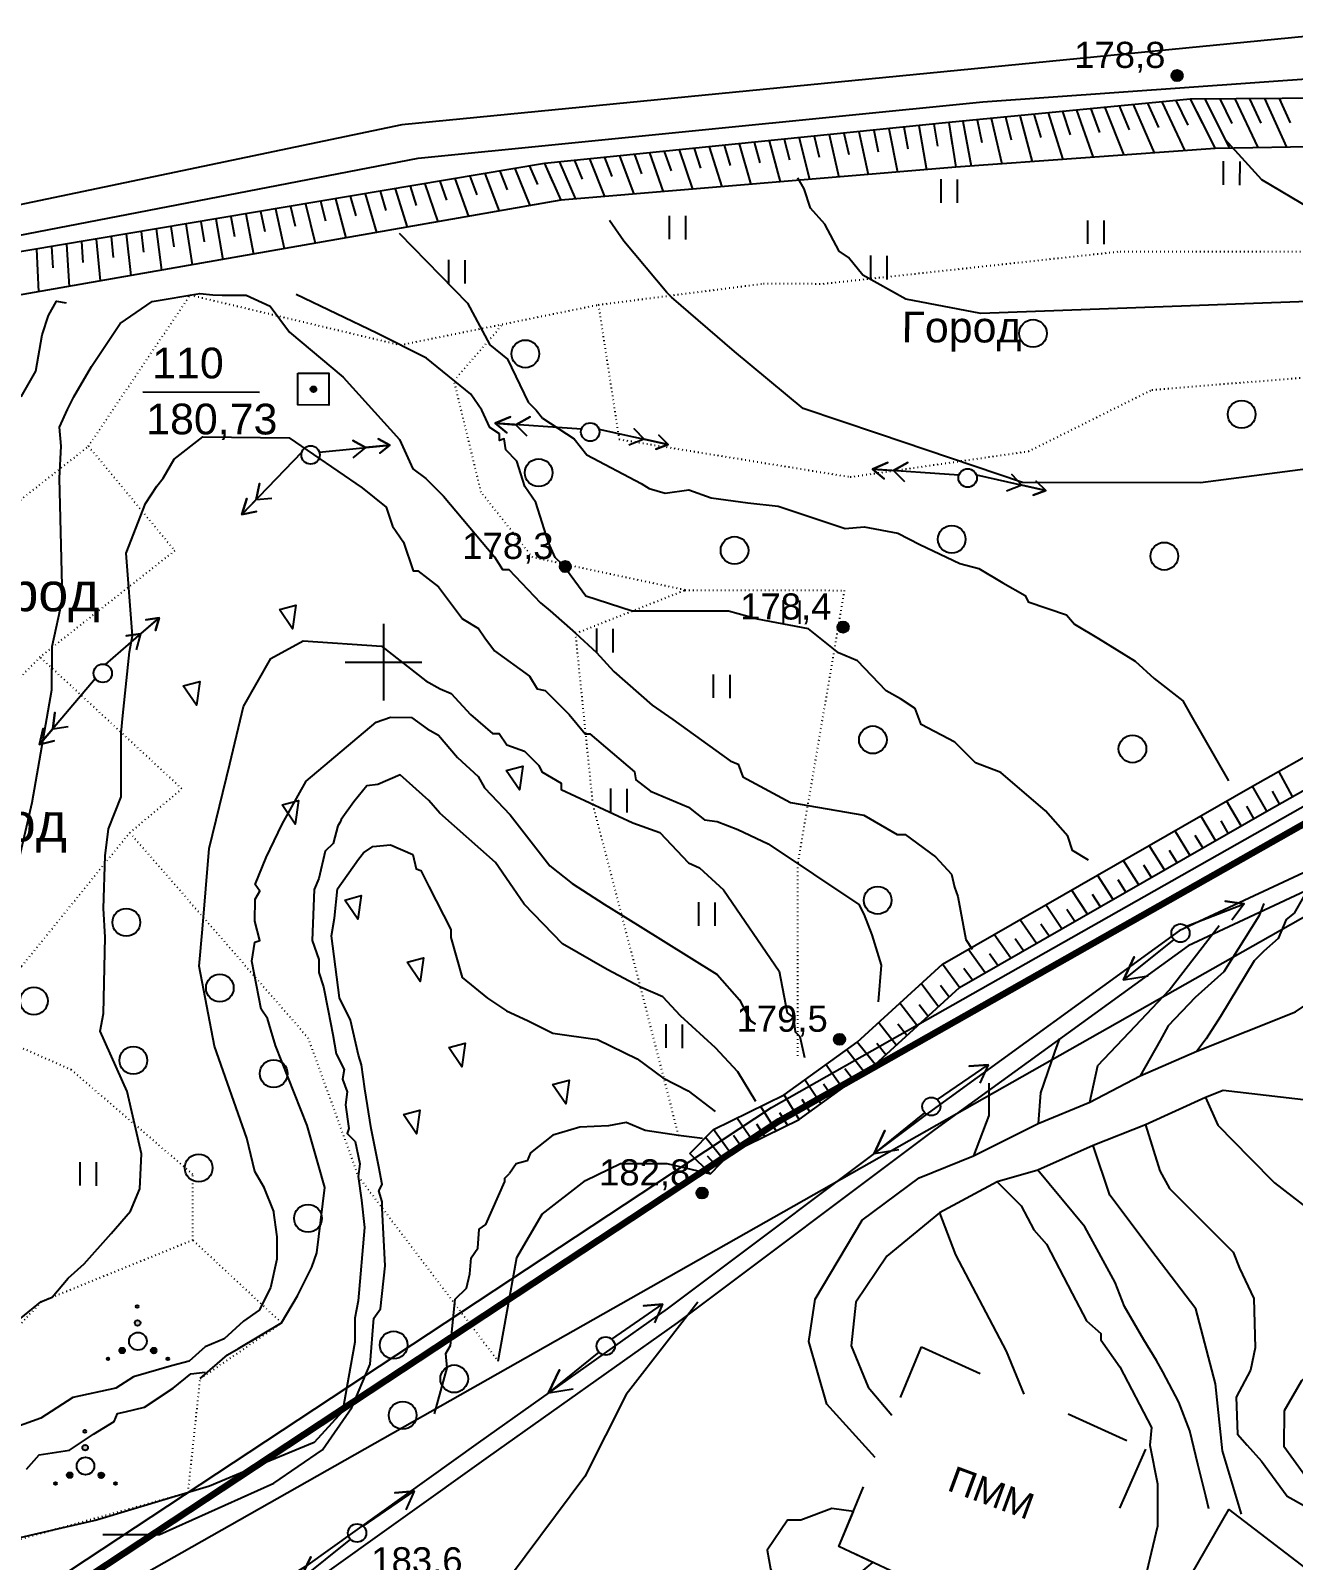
# Model space of a CAD drawing. Header units: millimetres. Extents: x 6243 to 9314, y 4730 to 7085.
# Drawn here: x 6954 to 7118.5, y 6483 to 6682.2 of the extents above; entities that cross this region are included whole.
import ezdxf

# ---------------------------------------------------------------- set-up
doc = ezdxf.new("R2010")
doc.units = ezdxf.units.MM
doc.header["$LTSCALE"] = 0.7
doc.linetypes.add('ACAD_ISO03W100', pattern=[30, 12, -18])
doc.linetypes.add('ACAD_ISO07W100', pattern=[3, 0, -3])
for name, color, linetype in [('відм', 14, 'Continuous'), ('горизонталі', 22, 'Continuous'), ('горный отвод', 7, 'Continuous'), ('дерево', 7, 'Continuous'), ('кущ', 7, 'Continuous'), ('Откос', 7, 'Continuous'), ('чорн', 255, 'Continuous')]:
    doc.layers.add(name, color=color, linetype=linetype)
doc.styles.get("Standard").update_dxf_attribs({"font": 'arial.ttf'})

msp = doc.modelspace()

# ---------------------------------------------------------------- hatches: boundary and pattern name
at = {"layer": 'відм', "ltscale": 0.2}
h = msp.add_hatch(color=256, dxfattribs=at)
h.dxf.hatch_style = 1
h.paths.add_polyline_path([(7104.05, 6676.36, 1), (7102.58, 6676.36, 1)])
h = msp.add_hatch(color=32, dxfattribs=at)
h.dxf.hatch_style = 1
h.paths.add_polyline_path([(7024.39, 6612.42, 1), (7022.93, 6612.42, 1)])
h = msp.add_hatch(color=32, dxfattribs=at)
h.dxf.hatch_style = 1
h.paths.add_polyline_path([(7060.57, 6604.54, 1), (7059.1, 6604.54, 1)])
h = msp.add_hatch(color=32, dxfattribs=at)
h.dxf.hatch_style = 1
h.paths.add_polyline_path([(7060.09, 6550.87, 1), (7058.62, 6550.87, 1)])
h = msp.add_hatch(color=32, dxfattribs=at)
h.dxf.hatch_style = 1
h.paths.add_polyline_path([(7042.19, 6530.86, 1), (7040.72, 6530.86, 1)])
at = {"layer": 'кущ', "ltscale": 0.2}
h = msp.add_hatch(color=256, dxfattribs=at)
h.dxf.hatch_style = 1
h.paths.add_polyline_path([(6967.98, 6513.58), (6967.96, 6514.3, -0.133506), (6968.15, 6514.25, -0.764437)])
h.paths.add_polyline_path([(6967.98, 6513.58, -0.133506), (6967.8, 6513.62, -0.764437), (6967.96, 6514.3)])
h.paths.add_polyline_path([(6967.92, 6516.26, -0.133506), (6968.02, 6516.23, -0.764437), (6967.93, 6515.9)])
h.paths.add_polyline_path([(6967.92, 6516.26), (6967.93, 6515.9, -0.133506), (6967.84, 6515.92, -0.764437)])
h = msp.add_hatch(color=256, dxfattribs=at)
h.dxf.hatch_style = 1
h.paths.add_polyline_path([(6966.28, 6510.54), (6965.66, 6510.18, -0.133506), (6965.61, 6510.36, -0.764437)])
h.paths.add_polyline_path([(6966.28, 6510.54, -0.133506), (6966.33, 6510.36, -0.764437), (6965.66, 6510.18)])
h.paths.add_polyline_path([(6963.97, 6509.19, -0.133506), (6963.94, 6509.28, -0.764437), (6964.28, 6509.37)])
h.paths.add_polyline_path([(6963.97, 6509.19), (6964.28, 6509.37, -0.133506), (6964.3, 6509.28, -0.764437)])
h = msp.add_hatch(color=256, dxfattribs=at)
h.dxf.hatch_style = 1
h.paths.add_polyline_path([(6969.76, 6510.54), (6970.38, 6510.17, 0.133506), (6970.43, 6510.35, 0.764437)])
h.paths.add_polyline_path([(6969.76, 6510.54, 0.133506), (6969.71, 6510.35, 0.764437), (6970.38, 6510.17)])
h.paths.add_polyline_path([(6972.07, 6509.18, 0.133506), (6972.1, 6509.27, 0.764437), (6971.76, 6509.36)])
h.paths.add_polyline_path([(6972.07, 6509.18), (6971.76, 6509.36, 0.133506), (6971.73, 6509.27, 0.764437)])
h = msp.add_hatch(color=256, dxfattribs=at)
h.dxf.hatch_style = 1
h.paths.add_polyline_path([(6961.15, 6497.33), (6961.14, 6498.06, -0.133506), (6961.32, 6498.01, -0.764437)])
h.paths.add_polyline_path([(6961.15, 6497.33, -0.133506), (6960.97, 6497.38, -0.764437), (6961.14, 6498.06)])
h.paths.add_polyline_path([(6961.1, 6500.02, -0.133506), (6961.19, 6499.99, -0.764437), (6961.1, 6499.65)])
h.paths.add_polyline_path([(6961.1, 6500.02), (6961.1, 6499.65, -0.133506), (6961.01, 6499.68, -0.764437)])
h = msp.add_hatch(color=256, dxfattribs=at)
h.dxf.hatch_style = 1
h.paths.add_polyline_path([(6959.45, 6494.3), (6958.83, 6493.93, -0.133506), (6958.78, 6494.12, -0.764437)])
h.paths.add_polyline_path([(6959.45, 6494.3, -0.133506), (6959.5, 6494.12, -0.764437), (6958.83, 6493.93)])
h.paths.add_polyline_path([(6957.14, 6492.94, -0.133506), (6957.11, 6493.04, -0.764437), (6957.45, 6493.13)])
h.paths.add_polyline_path([(6957.14, 6492.94), (6957.45, 6493.13, -0.133506), (6957.48, 6493.03, -0.764437)])
h = msp.add_hatch(color=256, dxfattribs=at)
h.dxf.hatch_style = 1
h.paths.add_polyline_path([(6962.93, 6494.29), (6963.55, 6493.93, 0.133506), (6963.6, 6494.11, 0.764437)])
h.paths.add_polyline_path([(6962.93, 6494.29, 0.133506), (6962.88, 6494.11, 0.764437), (6963.55, 6493.93)])
h.paths.add_polyline_path([(6965.24, 6492.93, 0.133506), (6965.27, 6493.03, 0.764437), (6964.93, 6493.12)])
h.paths.add_polyline_path([(6965.24, 6492.93), (6964.93, 6493.12, 0.133506), (6964.91, 6493.03, 0.764437)])
at = {"layer": 'чорн', "ltscale": 0.2}
h = msp.add_hatch(color=256, dxfattribs=at)
h.dxf.hatch_style = 1
h.paths.add_polyline_path([(6991.23, 6635.51, 1), (6990.48, 6635.51, 1)])

# ---------------------------------------------------------------- linework, layer by layer
at = {"color": 1, "ltscale": 0.2, "transparency": 33554687}
msp.add_line((6938.2, 6463.96), (7190.9, 6607.09), dxfattribs=at)
at = {"layer": 'відм', "color": 7, "ltscale": 0.2}
msp.add_circle((7103.31, 6676.36), 0.733, dxfattribs=at)
at = {"layer": 'відм', "color": 32, "ltscale": 0.2}
for centre in [(7023.66, 6612.42), (7059.83, 6604.54), (7059.36, 6550.87), (7041.46, 6530.86)]:
    msp.add_circle(centre, 0.733, dxfattribs=at)
at = {"layer": 'горизонталі', "color": 32}
for points in [[(7226.11, 6650.6), (7215.95, 6652.69), (7202.88, 6654.57), (7200.59, 6653.95), (7190.63, 6653.97), (7188.35, 6654.18), (7184, 6654.18), (7182.13, 6654.6), (7179.43, 6654.6), (7175.07, 6655.23), (7161.8, 6655.25), (7155.16, 6655.05), (7153.5, 6655.26), (7149.97, 6655.05), (7145.61, 6655.06), (7140.42, 6654.65), (7136.27, 6655.28), (7130.26, 6655.49), (7125.28, 6656.74), (7120.64, 6659.03), (7114.35, 6662.79), (7109.57, 6668.04)], [(7127.34, 6647.19), (7105.06, 6646.36), (7077.75, 6645.39), (7068, 6647.26), (7062.4, 6650.38), (7060.54, 6652.67), (7059.3, 6653.5), (7057.43, 6657.03), (7055.57, 6659.11), (7054.74, 6661.6), (7053.91, 6663.05)], [(7157.8, 6613.96), (7156.35, 6615.62), (7153.87, 6618.12), (7138.72, 6624.36), (7122.34, 6625.41), (7106.34, 6623.35), (7083.17, 6623.38), (7064.43, 6629.69), (7054.63, 6632.99), (7045.69, 6640.42), (7037.5, 6647.51), (7036.88, 6648.13), (7031.29, 6654.78), (7029.42, 6657.48)], [(7002.03, 6655.85), (7010.94, 6646.71), (7013.84, 6641.31), (7016.12, 6639.44), (7018.81, 6633.84), (7019.85, 6632.8), (7020.68, 6631.76), (7024.83, 6629.06), (7026.48, 6626.98), (7033.53, 6623.24), (7034.57, 6622.61), (7036.64, 6621.99), (7039.76, 6622.4), (7042.66, 6621.36), (7047.43, 6620.73), (7051.37, 6620.31), (7060.08, 6617.4), (7062.57, 6617.6), (7066.93, 6616.77), (7069.83, 6615.31), (7075.02, 6612.81), (7077.51, 6612.19), (7080.62, 6610.32), (7083.52, 6608.65), (7083.93, 6607.82), (7088.91, 6606.16), (7089.95, 6604.91), (7093.06, 6603.04), (7097.83, 6600.13), (7100.31, 6597.84), (7104.04, 6594.94), (7105.08, 6593.07), (7110.02, 6584.53)], [(6950.98, 6567.57), (6954.23, 6581.71), (6956.82, 6596.39), (6956.83, 6602), (6958.2, 6608.18), (6957.8, 6623.95), (6958.01, 6628.1), (6957.81, 6630.59), (6958.85, 6632.87), (6959.68, 6634.53), (6961.97, 6638.47), (6965.71, 6644.06), (6969.86, 6646.96), (6976.09, 6647.99), (6977.75, 6647.79), (6978.99, 6647.78), (6982.11, 6647.78), (6985.22, 6646.32), (6987.77, 6642.95), (6994.75, 6637.1), (7002.07, 6628.97), (7003.82, 6625.14), (7005.52, 6623.89), (7007.8, 6621.61), (7014.43, 6613.71), (7015.47, 6612.05), (7016.3, 6612.05), (7020.44, 6607.69), (7021.69, 6606.65), (7025, 6603.74), (7027.7, 6601.25), (7029.98, 6598.76), (7034.95, 6594.39), (7037.65, 6592.52), (7045.11, 6587.12), (7046.15, 6586.7), (7046.77, 6585.04), (7052.99, 6581.72), (7062.53, 6580.05), (7066.88, 6577.55), (7067.92, 6577.55), (7071.86, 6574.64), (7073.93, 6572.36), (7074.35, 6570.69), (7074.76, 6569.45), (7075.79, 6563.85), (7076.62, 6562.6)], [(6952.83, 6634.54), (6954.71, 6637.85), (6955.54, 6642.62), (6956.37, 6645.11), (6957.41, 6646.98), (6958.66, 6646.77)], [(7091.78, 6574.2), (7089.7, 6575.45), (7089.08, 6577.32), (7086.18, 6580.64), (7080.38, 6585.63), (7077.06, 6586.88), (7074.37, 6589.58), (7070.01, 6591.86), (7069.19, 6593.94), (7067.32, 6595.19), (7065.45, 6596.23), (7061.72, 6600.17), (7059.23, 6601.21), (7055.3, 6604.33), (7048.66, 6605.58), (7044.92, 6606.62), (7036.72, 6606.63), (7032.38, 6606.64), (7026.31, 6608.56), (7023.35, 6612.67), (7022.32, 6613.61), (7021.49, 6615.57), (7019.84, 6620.76), (7018.39, 6622.84), (7017.35, 6626.16), (7015.9, 6627.61), (7015.7, 6629.07), (7015.07, 6628.86), (7015.07, 6629.69), (7013.83, 6630.52), (7012.8, 6632.81), (7011.35, 6634.88), (7005.59, 6639.55), (6999.14, 6642.83), (6988.63, 6647.83)], [(6948.95, 6511.5), (6955.39, 6516.68), (6956.85, 6517.3), (6958.92, 6519.79), (6961, 6521.65), (6964.53, 6525.59), (6967.03, 6528.49), (6968.27, 6531.4), (6968.49, 6535.96), (6966.63, 6544.06), (6963.11, 6551.94), (6963.53, 6554.23), (6963.75, 6564.19), (6963.55, 6567.92), (6963.76, 6574.77), (6964.18, 6578.29), (6965.84, 6582.44), (6965.85, 6590.74), (6966.06, 6593.02), (6966.9, 6601.32), (6967.32, 6603.4), (6966.5, 6614.19), (6969, 6620.62), (6970.46, 6622.9), (6971.29, 6623.93), (6972.74, 6626.42), (6976.48, 6629.32), (6987.69, 6629.2), (6997.22, 6622.66), (7000.33, 6620.16), (7001.16, 6617.67), (7002.61, 6615.6), (7003.85, 6611.86), (7004.47, 6611.86), (7007.17, 6609.78), (7010.27, 6605.63), (7012.35, 6604.38), (7013.18, 6603.13), (7014.42, 6601.47), (7018.98, 6598.15), (7020.01, 6596.49), (7021.05, 6596.28), (7024.16, 6593.16), (7026.23, 6590.67), (7026.85, 6590.67), (7032.66, 6585.68), (7032.86, 6584.65), (7034.73, 6583.19), (7039.71, 6581.11), (7041.78, 6579.45), (7043.44, 6579.24), (7046.14, 6578.2), (7050.08, 6576.33), (7061.89, 6568.43), (7062.51, 6567.18), (7063.55, 6564.48), (7064.79, 6560.54), (7064.37, 6555.77)], [(6985.7, 6528.47), (6984.46, 6531.59), (6983.22, 6533.66), (6982.18, 6538.02), (6977.99, 6549.99), (6975.99, 6560.4), (6976.41, 6565.21), (6977.31, 6575.71), (6979.96, 6586.76), (6981.75, 6594.22), (6985.32, 6600.47), (6989.52, 6602.75), (6999.72, 6602.07), (7005.49, 6597.54), (7007.36, 6596.5), (7008.81, 6595.88), (7011.3, 6593.18), (7014.2, 6590.68), (7015.03, 6590.68), (7016.06, 6589.23), (7018.35, 6588.4), (7020.21, 6586.53), (7020.62, 6585.7), (7023.11, 6584.24), (7023.11, 6583.41), (7032.44, 6579.04), (7035.97, 6577.79), (7039.7, 6573.85), (7041.15, 6573.22), (7044.26, 6570.32), (7051.51, 6559.73), (7052.54, 6554.33), (7053.37, 6553.71), (7053.57, 6551.84), (7054.2, 6551.22), (7054.82, 6548.52)], [(6976.13, 6506.7), (6979.66, 6509.81), (6981.11, 6510.63), (6986.72, 6513.95), (6988.8, 6517.47), (6990.67, 6521.2), (6991.3, 6523.07), (6992.34, 6531.58), (6991.52, 6534.48), (6990.07, 6539.67), (6985.93, 6550.05), (6985.31, 6552.13), (6984.9, 6553.58), (6984.07, 6554.82), (6982.83, 6561.05), (6983.25, 6563.54), (6983.87, 6563.75), (6983.25, 6566.24), (6983.26, 6569.14), (6983.88, 6570.18), (6983.26, 6571.01), (6984.72, 6574.54), (6986.8, 6578.89), (6989.92, 6584.49), (6999.05, 6592.15), (7000.92, 6592.81), (7000.92, 6592.81), (7003.62, 6592.77), (7005.69, 6591.32), (7007.14, 6590.48), (7009.63, 6587.58), (7012.32, 6585.08), (7013.15, 6583.63), (7016.47, 6580.1), (7021.65, 6573.45), (7024.55, 6571.17), (7028.7, 6568.47), (7033.05, 6565.76), (7043.42, 6559.32), (7046.32, 6556), (7047.77, 6553.3), (7048.39, 6552.88), (7047.77, 6553.3)], [(7048.45, 6542.76), (7046.1, 6546.66), (7043.2, 6549.78), (7038.64, 6553.93), (7036.36, 6556.42), (7033.46, 6557.67), (7029.1, 6559.96), (7023.3, 6563.29), (7018.32, 6568.48), (7016.87, 6570.56), (7014.59, 6573.88), (7007.34, 6580.32), (7005.89, 6581.98), (7002.16, 6585.3), (6999.25, 6584.06), (6997.8, 6583.86), (6996.14, 6581.78), (6994.47, 6579.5), (6994.33, 6579.15), (6994.06, 6578.67), (6993.43, 6576.39), (6992.39, 6575.36), (6991.56, 6571.83), (6990.94, 6570.38), (6990.72, 6563.74), (6991.55, 6561.25), (6991.55, 6559.59), (6992.17, 6557.72), (6992.78, 6554.61), (6993.4, 6551.49), (6993.82, 6549), (6994.85, 6546.93), (6994.64, 6545.68), (6995.26, 6544.02), (6995.05, 6542.36), (6995.46, 6539.25), (6995.26, 6538.63), (6996.29, 6537.59), (6996.91, 6534.68), (6996.7, 6533.02), (6997.11, 6529.91), (6997.52, 6526.38), (6996.68, 6516.84), (6996.26, 6514.56), (6996.26, 6511.45), (6995.44, 6506.83), (6994.65, 6502.41), (6990.94, 6498.38), (6985.18, 6495.98), (6977.32, 6492.71), (6962.62, 6488.25), (6958.06, 6487.22), (6952.66, 6485.98)], [(6963.44, 6486.42), (6970.81, 6486.42), (6985.69, 6493.09), (6992.04, 6497.44), (6995.86, 6502.94), (6998.25, 6508.58), (6998.75, 6514.56), (6999.59, 6515.8), (7000.22, 6521.4), (6999.81, 6528.87), (6999.81, 6529.7), (6999.4, 6531.15), (6999.81, 6531.98), (6999.4, 6534.27), (6998.37, 6539.25), (6997.54, 6544.43), (6997.13, 6547.55), (6996.72, 6548.79), (6995.69, 6553.36), (6994.24, 6556.27), (6993.21, 6564.36), (6993.63, 6566.64), (6994, 6570.47), (6996.75, 6574.31), (6997.37, 6575.14), (6998.62, 6575.97), (7000.9, 6576.18), (7003.81, 6574.93), (7004.22, 6573.06), (7004.84, 6572.85), (7005.88, 6570.78), (7008.77, 6565.17), (7008.77, 6564.13), (7010.22, 6558.94), (7013.54, 6556.24), (7016.02, 6554.58), (7018.72, 6553.33), (7022.04, 6551.67), (7027.85, 6550.83), (7033.03, 6548.34), (7036.35, 6545.84), (7039.66, 6544.18), (7043.19, 6541.48)], [(7120.82, 6571.26), (7118.54, 6567.32), (7117.5, 6566.49), (7116.46, 6564.01), (7114.59, 6562.35), (7113.34, 6561.1), (7108.98, 6553.85), (7107.1, 6550.95), (7105.86, 6549.33)], [(7114.59, 6568.57), (7113.97, 6566.91), (7109.4, 6559.66), (7105.66, 6556.34), (7102.13, 6552.61), (7101.09, 6550.74), (7098.51, 6546.13)], [(7091.94, 6542.68), (7093, 6547.48), (7097.91, 6552.65), (7102.29, 6557.26), (7108.78, 6565.69)], [(7088.02, 6550.97), (7087.39, 6549.31), (7085.52, 6543.92), (7085.23, 6539.92)], [(7078.82, 6545.18), (7078.82, 6540.97), (7076.81, 6535.72)], [(7107.02, 6543.3), (7108.61, 6539.68), (7112.78, 6535.45), (7116, 6532.19), (7121.53, 6527.89), (7125.38, 6522.36), (7127.69, 6517.18), (7127.09, 6513.27), (7123.64, 6510.14), (7119.49, 6506.39), (7117.23, 6502.52), (7117.22, 6497.89), (7120.99, 6492.7), (7126.34, 6487.93), (7130.56, 6485.61), (7134.68, 6481.94)], [(7041.52, 6537.95), (7038.41, 6538.37), (7034.06, 6539), (7031.57, 6540.04), (7029.28, 6539.63), (7025.55, 6539.42), (7022.02, 6538.39), (7019.11, 6536.11), (7018.7, 6535.07), (7017.24, 6534.66), (7016.41, 6533.42)], [(7099.21, 6539.75), (7101.07, 6533.73), (7102.31, 6531.45), (7105, 6528.75), (7108.94, 6524.8), (7110.6, 6523.14), (7111.43, 6521.06), (7113.29, 6517.12), (7113.49, 6510.69), (7112.86, 6507.78), (7110.99, 6504.26), (7111.19, 6499.48), (7112.44, 6498.03), (7114.3, 6495.95), (7117.62, 6491.38), (7119.9, 6490.14), (7125.49, 6484.74), (7129.64, 6482.45)], [(7111.68, 6489.03), (7109.22, 6497.29), (7108.29, 6506.02), (7105.73, 6515.8), (7100.6, 6522.57), (7094.54, 6530.58), (7092.39, 6537.07)], [(7006.62, 6502.1), (7008.29, 6508.11), (7008.09, 6509.98), (7008.71, 6511.02), (7009.34, 6517.03), (7010.79, 6518.48), (7011.21, 6520.35), (7011.42, 6522.43), (7012.25, 6523.67), (7012.46, 6526.16), (7013.29, 6526.78), (7015.79, 6532.38), (7015.79, 6532.79), (7016.41, 6533.42)], [(7014.91, 6508.96), (7016, 6515.02), (7017.33, 6522.45), (7020.66, 6528.12), (7026.27, 6532.5), (7030.85, 6534.72), (7036.88, 6534.71), (7042.54, 6533.36)], [(7107.45, 6489.74), (7107.03, 6491.4), (7106, 6495.55), (7104.97, 6499.91), (7103.52, 6503.64), (7101.45, 6507.59), (7100.62, 6509.04), (7098.97, 6511.74), (7096.48, 6516.1), (7095.24, 6519.21), (7091.31, 6526.48), (7085.17, 6533.82)], [(7079.9, 6532.3), (7083.01, 6529.19), (7084.67, 6526.07), (7086.32, 6524.2), (7089.64, 6517.77), (7091.5, 6514.24), (7093.37, 6512.58), (7093.36, 6511.75), (7095.85, 6508.22), (7099.99, 6500.33), (7099.78, 6498.05), (7100.75, 6492.98), (7100.74, 6487.49), (7098.73, 6478.91), (7096.11, 6474.25), (7096.11, 6472.65), (7093.53, 6465.97), (7092.56, 6459.19)], [(6985.63, 6528.65), (6986.11, 6525.15), (6986.11, 6522.25), (6985.27, 6518.51), (6983.82, 6515.61), (6981.74, 6514.16), (6979.25, 6511.88), (6976.76, 6510.85), (6974.68, 6508.98), (6972.4, 6508.36), (6967.42, 6506.92), (6965.13, 6505.47), (6959.53, 6504.23), (6955.38, 6501.54), (6947.28, 6498.64)], [(7072.38, 6528.27), (7074.44, 6522.8), (7081.05, 6510.28), (7083.37, 6504.67)], [(7040.9, 6516.65), (7037.17, 6511.84), (7031.57, 6504.61), (7026.22, 6493.94), (7014.62, 6478.43)], [(6953.5, 6494.9), (6955.16, 6496.76), (6959.1, 6497.38), (6962.22, 6499.45), (6964.92, 6501.11), (6965.34, 6502.15), (6966.37, 6502.35), (6968.86, 6502.97), (6972.6, 6505.46), (6974.89, 6507.32), (6976.75, 6507.53)], [(7050.39, 6481.95), (7053.26, 6478.39), (7055.29, 6477.81), (7058.16, 6479.72), (7062.24, 6481.53), (7063.7, 6482.75), (7059.29, 6484.83), (7061.17, 6489.39), (7058.37, 6489.77), (7054.33, 6488.27), (7052.59, 6488.27), (7049.94, 6484.35), (7050.39, 6481.95)]]:
    msp.add_lwpolyline(points, dxfattribs=at)
at = {"layer": 'горный отвод', "color": 7, "ltscale": 0.2}
for points in [[(6833.81, 6399.02), (7050.49, 6541.99), (7159.64, 6603.79), (7192.72, 6605.52), (7214.71, 6594.41), (7446.38, 6394.62), (7812.87, 6318.98), (7813.33, 6270.44), (8212.54, 6212.33), (8210.56, 6196.61), (8228.28, 6077.75), (8075.07, 6062.83), (7942.18, 6050.2), (7867.23, 6042.06), (7881.29, 5852.33), (7884.37, 5811.65), (7998.72, 5796.99), (8009.93, 5714.66)], [(6920.99, 5597.24), (6918.57, 5727.75), (6921.2, 5779.95), (6861.62, 5921.06), (6818.67, 5957.18), (6574.79, 6074.63), (6708.61, 6295.21), (6826.26, 6401.67), (6833.8, 6396.61), (7051.54, 6540.28), (7160.22, 6601.81), (7192.29, 6603.48), (7213.58, 6592.73), (7445.46, 6392.76), (7810.88, 6317.34), (7811.33, 6268.71), (8210.3, 6210.63), (8208.53, 6196.59), (8208.57, 6196.32)], [(6920.99, 5597.24), (6918.58, 5727.75), (6921.21, 5779.95), (6861.62, 5921.06), (6818.67, 5957.19), (6574.8, 6074.63), (6708.61, 6295.21), (6826.26, 6401.67), (6833.8, 6396.61), (7051.54, 6540.27), (7160.22, 6601.81), (7192.29, 6603.48), (7213.58, 6592.73), (7445.46, 6392.75), (7810.88, 6317.34), (7811.33, 6268.7), (8210.3, 6210.62), (8208.53, 6196.59), (8208.57, 6196.32)], [(6920.99, 5597.24), (6918.58, 5727.75), (6921.21, 5779.95), (6861.62, 5921.06), (6818.67, 5957.19), (6574.8, 6074.63), (6708.61, 6295.21), (6826.26, 6401.67), (6833.8, 6396.61), (7051.54, 6540.27), (7160.22, 6601.81), (7192.29, 6603.48), (7213.58, 6592.73), (7445.46, 6392.75), (7810.88, 6317.34), (7811.33, 6268.7), (8210.3, 6210.62), (8208.53, 6196.59), (8208.57, 6196.32)], [(6920.99, 5597.24), (6918.58, 5727.75), (6921.21, 5779.95), (6861.62, 5921.06), (6818.67, 5957.19), (6574.8, 6074.63), (6708.62, 6295.21), (6826.26, 6401.67), (6833.8, 6396.61), (7051.54, 6540.27), (7160.22, 6601.81), (7192.29, 6603.48), (7213.58, 6592.73), (7445.46, 6392.75), (7810.87, 6317.34), (7811.33, 6268.7), (8210.29, 6210.62), (8208.53, 6196.59), (8208.57, 6196.32)]]:
    msp.add_lwpolyline(points, dxfattribs=at)
at = {"layer": 'горный отвод', "color": 2, "lineweight": 200, "ltscale": 0.2}
msp.add_lwpolyline([(6920.99, 5597.24), (6918.57, 5727.75), (6921.2, 5779.95), (6861.62, 5921.06), (6818.67, 5957.18), (6574.79, 6074.63), (6708.61, 6295.21), (6826.26, 6401.68), (6833.8, 6396.61), (7051.54, 6540.28), (7160.22, 6601.81), (7192.29, 6603.48), (7213.58, 6592.73), (7445.46, 6392.76), (7810.88, 6317.34), (7811.34, 6268.71), (8210.3, 6210.63), (8208.53, 6196.59), (8208.57, 6196.32)], dxfattribs=at)
at = {"layer": 'дерево', "color": 7, "ltscale": 0.2}
for centre in [(7084.55, 6642.78), (7018.46, 6640.12), (7111.72, 6632.25), (7020.19, 6624.64), (7073.97, 6615.98), (7045.69, 6614.53), (7101.64, 6613.78), (7063.7, 6589.87), (7097.5, 6588.69), (7064.32, 6568.98), (6966.5, 6566.1), (6978.68, 6557.56), (6954.47, 6555.87), (6967.42, 6548.13), (6985.69, 6546.41), (6975.93, 6534.12), (6990.16, 6527.57), (7001.31, 6511.06), (7009.19, 6506.67), (7002.49, 6501.92)]:
    msp.add_circle(centre, 1.8, dxfattribs=at)
at = {"layer": 'кущ', "color": 7, "ltscale": 0.2}
for centre, radius in [((6967.93, 6516.08), 0.181), ((6967.97, 6513.94), 0.362), ((6968.02, 6511.56), 1.15), ((6964.12, 6509.28), 0.181), ((6965.97, 6510.36), 0.362), ((6970.07, 6510.35), 0.362), ((6971.91, 6509.27), 0.181), ((6961.1, 6499.83), 0.181), ((6961.14, 6497.7), 0.362), ((6961.19, 6495.32), 1.15), ((6959.14, 6494.12), 0.362), ((6963.24, 6494.11), 0.362), ((6957.29, 6493.04), 0.181), ((6965.09, 6493.03), 0.181)]:
    msp.add_circle(centre, radius, dxfattribs=at)
at = {"layer": 'Откос', "color": 7}
for p, q in [((7099.46, 6672.75), (7100.89, 6669.59)), ((7101.31, 6672.93), (7104.31, 6666.57)), ((7103.15, 6673.11), (7104.72, 6669.91)), ((7105, 6673.29), (7106.64, 6670.08)), ((7105, 6673.29), (7108.28, 6666.86)), ((7106.94, 6673.3), (7110.13, 6666.9)), ((7108.88, 6673.31), (7110.43, 6670.12)), ((7110.81, 6673.32), (7113.84, 6666.97)), ((7112.75, 6673.34), (7114.22, 6670.17)), ((7114.69, 6673.35), (7117.55, 6667.04)), ((7116.62, 6673.36), (7118.01, 6670.21)), ((7079.12, 6670.79), (7080.47, 6664.85)), ((7080.97, 6670.97), (7081.71, 6667.98)), ((7082.82, 6671.15), (7084.44, 6665.14)), ((7084.67, 6671.32), (7085.55, 6668.3)), ((7086.52, 6671.5), (7088.42, 6665.42)), ((7088.37, 6671.68), (7089.38, 6668.62)), ((7090.21, 6671.86), (7092.39, 6665.71)), ((7092.06, 6672.04), (7093.22, 6668.95)), ((7093.91, 6672.22), (7096.36, 6666)), ((7095.76, 6672.4), (7097.05, 6669.27)), ((7097.61, 6672.57), (7100.33, 6666.29)), ((7059.93, 6668.86), (7060.55, 6666.08)), ((7061.88, 6669.06), (7063.08, 6663.46)), ((7063.83, 6669.26), (7064.41, 6666.44)), ((7065.78, 6669.46), (7066.89, 6663.78)), ((7067.73, 6669.66), (7068.26, 6666.8)), ((7069.68, 6669.86), (7070.7, 6664.1)), ((7071.63, 6670.05), (7072.12, 6667.16)), ((7073.58, 6670.25), (7074.04, 6667.33)), ((7073.58, 6670.25), (7074.51, 6664.42)), ((7075.43, 6670.43), (7076.5, 6664.56)), ((7077.27, 6670.61), (7077.88, 6667.66)), ((7040.45, 6666.88), (7041.28, 6664.3)), ((7042.39, 6667.08), (7044.02, 6661.87)), ((7044.34, 6667.28), (7045.14, 6664.65)), ((7046.29, 6667.48), (7047.83, 6662.19)), ((7048.24, 6667.68), (7048.99, 6665.01)), ((7050.19, 6667.87), (7051.65, 6662.51)), ((7052.14, 6668.07), (7052.85, 6665.37)), ((7054.09, 6668.27), (7055.46, 6662.83)), ((7056.04, 6668.47), (7056.7, 6665.73)), ((7057.99, 6668.67), (7059.27, 6663.14)), ((7020.96, 6664.9), (7022.01, 6662.51)), ((7020.96, 6664.9), (7023.06, 6660.12)), ((7022.91, 6665.1), (7024.97, 6660.28)), ((7024.85, 6665.3), (7025.86, 6662.87)), ((7026.8, 6665.5), (7028.78, 6660.6)), ((7028.75, 6665.69), (7029.72, 6663.22)), ((7030.7, 6665.89), (7032.59, 6660.91)), ((7032.65, 6666.09), (7033.57, 6663.58)), ((7034.6, 6666.29), (7036.4, 6661.23)), ((7036.55, 6666.49), (7037.43, 6663.94)), ((7038.5, 6666.69), (7040.21, 6661.55)), ((7009.28, 6662.94), (7011.07, 6658.02)), ((7011.23, 6663.26), (7012.15, 6660.82)), ((7013.17, 6663.59), (7015.06, 6658.72)), ((7015.12, 6663.92), (7016.09, 6661.49)), ((7017.07, 6664.25), (7019.06, 6659.42)), ((7019.01, 6664.57), (7020.04, 6662.17)), ((6997.61, 6660.97), (6999.07, 6655.92)), ((6999.56, 6661.3), (7000.31, 6658.78)), ((7001.5, 6661.63), (7003.07, 6656.62)), ((7003.45, 6661.95), (7004.26, 6659.46)), ((7005.39, 6662.28), (7007.07, 6657.32)), ((7007.34, 6662.61), (7008.2, 6660.14)), ((6985.94, 6659), (6987.07, 6653.82)), ((6987.88, 6659.33), (6988.48, 6656.75)), ((6989.83, 6659.66), (6991.07, 6654.52)), ((6991.77, 6659.99), (6992.42, 6657.43)), ((6993.72, 6660.31), (6995.07, 6655.22)), ((6995.66, 6660.64), (6996.37, 6658.1)), ((6974.26, 6657.04), (6975.08, 6651.72)), ((6976.21, 6657.36), (6976.64, 6654.71)), ((6978.15, 6657.69), (6979.08, 6652.42)), ((6980.1, 6658.02), (6980.59, 6655.39)), ((6982.05, 6658.35), (6983.07, 6653.12)), ((6983.99, 6658.68), (6984.53, 6656.07)), ((6962.59, 6655.07), (6963.08, 6649.61)), ((6964.54, 6655.4), (6964.81, 6652.68)), ((6966.48, 6655.73), (6967.08, 6650.31)), ((6968.43, 6656.05), (6968.75, 6653.36)), ((6970.37, 6656.38), (6971.08, 6651.01)), ((6972.32, 6656.71), (6972.7, 6654.04)), ((6954.81, 6653.76), (6955.08, 6648.21)), ((6956.75, 6654.09), (6956.92, 6651.33)), ((6958.7, 6654.41), (6959.08, 6648.91)), ((6960.65, 6654.74), (6960.86, 6652)), ((7118.34, 6582.47), (7116.55, 6585.78)), ((7114.98, 6580.57), (7113.11, 6583.85)), ((7114.98, 6580.57), (7113.11, 6583.85)), ((7116.66, 6581.52), (7115.75, 6583.17)), ((7111.65, 6578.66), (7109.75, 6581.92)), ((7113.31, 6579.61), (7112.37, 6581.25)), ((7108.32, 6576.74), (7106.39, 6579.99)), ((7109.98, 6577.7), (7109.03, 6579.33)), ((7104.98, 6574.83), (7103.02, 6578.05)), ((7106.65, 6575.79), (7105.68, 6577.4)), ((7101.65, 6572.92), (7099.66, 6576.12)), ((7103.32, 6573.87), (7102.33, 6575.48)), ((7098.32, 6571), (7096.3, 6574.19)), ((7099.98, 6571.96), (7098.98, 6573.56)), ((7094.98, 6569.09), (7092.93, 6572.26)), ((7096.65, 6570.05), (7095.63, 6571.64)), ((7091.65, 6567.18), (7089.57, 6570.33)), ((7093.32, 6568.13), (7092.29, 6569.71)), ((7088.32, 6565.26), (7086.21, 6568.4)), ((7089.99, 6566.22), (7088.94, 6567.79)), ((7084.99, 6563.35), (7082.84, 6566.47)), ((7086.65, 6564.31), (7085.59, 6565.87)), ((7081.65, 6561.44), (7079.48, 6564.53)), ((7083.32, 6562.39), (7082.24, 6563.95)), ((7078.32, 6559.52), (7076.12, 6562.6)), ((7079.99, 6560.48), (7078.89, 6562.02)), ((7074.99, 6557.61), (7072.75, 6560.67)), ((7074.99, 6557.61), (7072.75, 6560.67)), ((7076.66, 6558.57), (7075.54, 6560.1)), ((7072.25, 6555.1), (7069.97, 6558.13)), ((7073.62, 6556.36), (7072.49, 6557.88)), ((7069.51, 6552.6), (7067.2, 6555.6)), ((7070.88, 6553.85), (7069.73, 6555.36)), ((7066.76, 6550.09), (7064.42, 6553.06)), ((7068.14, 6551.35), (7066.97, 6552.84)), ((7062.6, 6546.56), (7060.28, 6549.54)), ((7064.02, 6547.59), (7061.64, 6550.52)), ((7065.39, 6548.84), (7064.21, 6550.31)), ((7059.76, 6544.52), (7057.57, 6547.58)), ((7064.02, 6547.59), (7062.83, 6549.05)), ((7056.92, 6542.47), (7054.85, 6545.62)), ((7061.18, 6545.54), (7060.05, 6547.05)), ((7054.09, 6540.42), (7052.14, 6543.66)), ((7054.09, 6540.42), (7052.14, 6543.66)), ((7058.34, 6543.49), (7057.28, 6545.05)), ((7051.12, 6538.96), (7049.07, 6542.15)), ((7052.6, 6539.69), (7051.6, 6541.3)), ((7055.51, 6541.44), (7054.5, 6543.04)), ((7048.15, 6537.5), (7046.01, 6540.65)), ((7049.63, 6538.23), (7048.59, 6539.81)), ((7044.3, 6535.15), (7041.91, 6538.1)), ((7045.18, 6536.04), (7042.94, 6539.14)), ((7045.18, 6536.04), (7044.06, 6537.59)), ((7046.66, 6536.77), (7045.57, 6538.33)), ((7042.54, 6533.36), (7039.85, 6536.01)), ((7043.42, 6534.25), (7042.15, 6535.65))]:
    msp.add_line(p, q, dxfattribs=at)
at = {"layer": 'чорн', "color": 7}
for p, q in [((7105, 6673.29), (7073.58, 6670.25)), ((7184.41, 6673.76), (7105, 6673.29)), ((7073.58, 6670.25), (7020.96, 6664.9)), ((7108.28, 6666.86), (7074.51, 6664.42)), ((7184.28, 6668.3), (7108.28, 6666.86)), ((7020.96, 6664.9), (6941.19, 6651.47)), ((7074.51, 6664.42), (7023.06, 6660.12)), ((7023.06, 6660.12), (6941.09, 6645.76)), ((7113.11, 6583.85), (7157.71, 6609.02)), ((7114.98, 6580.57), (7158.7, 6605.25)), ((7072.75, 6560.67), (7113.11, 6583.85)), ((7074.99, 6557.61), (7114.98, 6580.57)), ((7061.64, 6550.52), (7072.75, 6560.67)), ((7064.02, 6547.59), (7074.99, 6557.61)), ((7052.14, 6543.66), (7061.64, 6550.52)), ((7054.09, 6540.42), (7064.02, 6547.59)), ((7042.94, 6539.14), (7052.14, 6543.66)), ((7045.18, 6536.04), (7054.09, 6540.42)), ((7039.85, 6536.01), (7042.94, 6539.14)), ((7042.54, 6533.36), (7045.18, 6536.04))]:
    msp.add_line(p, q, dxfattribs=at)
at = {"layer": 'чорн', "color": 7, "ltscale": 0.2}
msp.add_line((6968.64, 6635.17), (6983.83, 6635.15), dxfattribs=at)
at = {"layer": 'чорн', "color": 7, "ltscale": 0.2, "transparency": 33554687}
for p, q in [((6999.99, 6604.99), (6999.99, 6594.99)), ((6994.99, 6599.99), (7004.99, 6599.99))]:
    msp.add_line(p, q, dxfattribs=at)
at = {"layer": 'чорн', "ltscale": 0.2, "transparency": 33554687}
for q in [(6994.99, 6599.99), (6999.99, 6599.99)]:
    msp.add_line((6994.99, 6599.99), q, dxfattribs=at)
at = {"layer": 'чорн', "color": 7}
for points in [[(8254.89, 6312.26), (8041.83, 6400.24), (7890.27, 6463.75), (7791.09, 6505.42), (7722.21, 6534.27), (7620.44, 6573.86), (7513.7, 6617.86), (7444.84, 6640.97), (7345.09, 6664.89), (7221.62, 6680.73), (7127.98, 6682.21), (7002.38, 6669.95), (6915.51, 6651.76), (6851.78, 6636.62)], [(6852.29, 6631.63), (6945.89, 6654.26), (7004.52, 6665.6), (7078.03, 6672.92), (7131.15, 6676.71), (7220.41, 6676.6), (7298.54, 6666.67), (7324.52, 6662.85), (7365.31, 6655.6), (7442.99, 6637.59), (7509.61, 6613.4), (7619.06, 6569.74), (7785.6, 6503.14), (7897.72, 6456.02), (7972.14, 6424.19), (8080.97, 6378.26), (8132.41, 6357.15), (8235.65, 6311.71)], [(7245.25, 6546.17), (7221.12, 6566.12), (7182.2, 6592.84), (7145.05, 6584.35), (7103.6, 6565), (7070.45, 6540.95), (7036.9, 6515.79), (7012.31, 6498.32), (6989.83, 6482.25), (6959.24, 6463), (6968.42, 6438.79), (6993.57, 6403.41), (7011.11, 6376.73), (7023.43, 6359.7), (7034.53, 6345.45), (7047.22, 6329.34), (7057.92, 6315.58), (7072.73, 6297.21), (7125.68, 6272.46), (7130.71, 6270.27), (7162.11, 6260.07), (7195.89, 6249.8), (7206.71, 6266.46)], [(7063.98, 6496.41), (7057.72, 6503.35), (7055.37, 6511.51), (7056.2, 6517.02), (7062.32, 6527.33), (7069.74, 6532.84), (7076.81, 6535.72), (7085.23, 6539.92), (7091.94, 6542.68), (7098.51, 6546.13), (7105.86, 6549.33), (7118.71, 6554.47), (7123.19, 6557.46), (7131.78, 6564.43), (7142.18, 6573.84), (7148.04, 6576.66), (7158.78, 6576.08), (7171.38, 6569.5), (7180.93, 6561.52), (7183.91, 6557.92), (7190.63, 6552.37), (7203.88, 6540.26), (7223.48, 6524.08), (7247.9, 6501.7)], [(7195.07, 6470.31), (7185.93, 6484.93), (7179.21, 6493.82), (7161.13, 6512.57), (7151.78, 6522.31), (7142.13, 6532.18), (7128.42, 6539.88), (7120.5, 6542.9), (7109.3, 6544.2), (7107.02, 6543.3), (7099.21, 6539.75), (7092.39, 6537.07), (7085.17, 6533.82), (7079.9, 6532.3), (7072.38, 6528.27), (7065.5, 6522.66), (7061.49, 6516.66), (7060.86, 6510.96), (7063.07, 6505.6), (7066.15, 6501.95)]]:
    msp.add_lwpolyline(points, dxfattribs=at)
at = {"layer": 'чорн', "color": 7, "ltscale": 0.2}
for points in [[(7109.32, 6665.2), (7109.32, 6662.12)], [(7111.46, 6665.16), (7111.45, 6662.09)], [(7072.53, 6662.87), (7072.53, 6659.8)], [(7074.67, 6662.84), (7074.66, 6659.77)], [(7037.17, 6658.11), (7037.17, 6655.04)], [(7039.31, 6658.08), (7039.31, 6655.01)], [(7091.65, 6657.5), (7091.65, 6654.43)], [(7093.79, 6657.47), (7093.79, 6654.4)], [(7063.41, 6652.93), (7063.4, 6649.86)], [(7065.54, 6652.9), (7065.54, 6649.82)], [(7008.45, 6652.37), (7008.44, 6649.3)], [(7010.59, 6652.34), (7010.58, 6649.27)], [(7025.76, 6630.31), (7014.52, 6631.08), (7016.51, 6631.94), (7014.52, 6631.08), (7016.05, 6629.85), (7014.52, 6631.08), (7017.23, 6630.9), (7019.09, 6631.94), (7017.23, 6630.9), (7018.65, 6629.46)], [(6991.63, 6627.34), (7000.83, 6628.25), (6999.28, 6629.04), (7000.83, 6628.25), (6999.49, 6627.18), (7000.83, 6628.25), (6997.65, 6627.94), (6995.99, 6628.84), (6997.65, 6627.94), (6995.99, 6626.58)], [(7028.03, 6630.33), (7037.05, 6628.3), (7035.82, 6629.54), (7037.05, 6628.3), (7035.44, 6627.7), (7037.05, 6628.3), (7033.94, 6629), (7032.64, 6630.38), (7033.94, 6629), (7031.93, 6628.23)], [(6989.36, 6627.33), (6981.55, 6619.21), (6982.18, 6621.28), (6981.55, 6619.21), (6983.47, 6619.58), (6981.55, 6619.21), (6983.43, 6621.16), (6983.83, 6623.26), (6983.43, 6621.16), (6985.45, 6621.33)], [(7074.91, 6624.33), (7063.67, 6625.11), (7065.66, 6625.96), (7063.67, 6625.11), (7065.19, 6623.87), (7063.67, 6625.11), (7066.38, 6624.92), (7068.24, 6625.96), (7066.38, 6624.92), (7067.8, 6623.49)], [(7077.18, 6624.35), (7086.2, 6622.32), (7084.97, 6623.56), (7086.2, 6622.32), (7084.59, 6621.72), (7086.2, 6622.32), (7083.08, 6623.02), (7081.79, 6624.4), (7083.08, 6623.02), (7081.08, 6622.25)], [(6986.45, 6606.82), (6988.59, 6607.41), (6988.16, 6604.31), (6986.45, 6606.82)], [(7052.02, 6608.05), (7052.02, 6604.98)], [(7054.16, 6608.02), (7054.16, 6604.95)], [(6963.79, 6599.67), (6970.77, 6605.75), (6969.05, 6605.49), (6970.77, 6605.75), (6970.3, 6604.09), (6970.77, 6605.75), (6968.36, 6603.65), (6966.48, 6603.42), (6968.36, 6603.65), (6967.8, 6601.58)], [(7027.7, 6604.35), (7027.7, 6601.28)], [(7029.84, 6604.32), (7029.83, 6601.25)], [(6962.47, 6597.83), (6955.19, 6589.24), (6955.68, 6591.35), (6955.19, 6589.24), (6957.09, 6589.73), (6955.19, 6589.24), (6956.94, 6591.31), (6957.21, 6593.43), (6956.94, 6591.31), (6958.94, 6591.6)], [(6973.92, 6596.88), (6976.06, 6597.47), (6975.62, 6594.37), (6973.92, 6596.88)], [(7042.93, 6598.39), (7042.92, 6595.32)], [(7045.07, 6598.35), (7045.06, 6595.28)], [(7015.98, 6585.86), (7018.12, 6586.45), (7017.68, 6583.35), (7015.98, 6585.86)], [(7029.53, 6583.51), (7029.53, 6580.44)], [(7031.67, 6583.48), (7031.67, 6580.4)], [(6986.8, 6581.4), (6988.94, 6581.98), (6988.5, 6578.89), (6986.8, 6581.4)], [(6994.96, 6569.01), (6997.1, 6569.59), (6996.66, 6566.5), (6994.96, 6569.01)], [(7040.98, 6568.73), (7040.98, 6565.66)], [(7043.12, 6568.7), (7043.12, 6565.63)], [(7104.54, 6565.6), (7112.04, 6568.5), (7109.58, 6568.88), (7112.04, 6568.5), (7110.43, 6566.39)], [(7102.88, 6563.89), (7096.31, 6558.6), (7097.72, 6561.6), (7096.31, 6558.6), (7099.54, 6559.12)], [(7003.06, 6560.91), (7005.19, 6561.49), (7004.76, 6558.4), (7003.06, 6560.91)], [(7036.74, 6552.83), (7036.74, 6549.76)], [(7038.88, 6552.8), (7038.87, 6549.73)], [(7008.49, 6549.79), (7010.63, 6550.37), (7010.2, 6547.28), (7008.49, 6549.79)], [(7072.1, 6543.02), (7078.73, 6547.57), (7076.25, 6547.37), (7078.73, 6547.57), (7077.64, 6545.15)], [(7022.01, 6544.98), (7024.15, 6545.56), (7023.71, 6542.47), (7022.01, 6544.98)], [(7002.6, 6541.08), (7004.73, 6541.66), (7004.3, 6538.57), (7002.6, 6541.08)], [(7070.44, 6541.31), (7063.87, 6536.02), (7065.28, 6539.02), (7063.87, 6536.02), (7067.1, 6536.54)], [(6960.46, 6534.9), (6960.45, 6531.83)], [(6962.59, 6534.87), (6962.59, 6531.79)], [(7029.71, 6511.84), (7036.33, 6516.39), (7033.85, 6516.18), (7036.33, 6516.39), (7035.25, 6513.97)], [(7028.04, 6510.13), (7021.48, 6504.84), (7022.89, 6507.84), (7021.48, 6504.84), (7024.7, 6505.36)], [(6997.34, 6487.49), (7003.96, 6492.04), (7001.48, 6491.84), (7003.96, 6492.04), (7002.88, 6489.62)], [(7088.63, 6452.51), (7110.04, 6489.65), (7185.96, 6431.51)], [(6995.67, 6485.78), (6989.1, 6480.49), (6990.51, 6483.49), (6989.1, 6480.49), (6992.33, 6481.01)]]:
    msp.add_lwpolyline(points, dxfattribs=at)
at = {"layer": 'чорн', "color": 7, "linetype": 'ACAD_ISO07W100', "ltscale": 0.2}
for points in [[(6946.03, 6551.6), (6918.12, 6582.29), (6918.14, 6594.63), (6929.85, 6603.08), (6961.57, 6628.09), (6974.84, 6647.79), (7002.18, 6641.28), (7027.96, 6646.52), (7049.45, 6649.27), (7057.25, 6649.26), (7095.89, 6653.46), (7122.31, 6653.43), (7162.89, 6656.53), (7205.17, 6654.24), (7241.25, 6650.03), (7254.26, 6647.17), (7268.48, 6641.17), (7295.35, 6641.14), (7324.49, 6636.65), (7345.63, 6631.51), (7369.67, 6629.2), (7378.69, 6624.52), (7376.96, 6633.32), (7385.43, 6642.52)], [(7027.96, 6646.52), (7030.66, 6629), (7060.76, 6624.1), (7083.95, 6627.44), (7100.04, 6635.45), (7134.26, 6638.21), (7156.32, 6641.55), (7183.36, 6640.9), (7210.6, 6637.05), (7225.18, 6637.03), (7236.22, 6640.38), (7241.25, 6650.03)], [(7039.23, 6609.36), (7019.42, 6613.61), (7012.7, 6622.11), (7009.18, 6636.64), (7015.53, 6643.99)], [(6961.57, 6628.09), (6972.81, 6614.49), (6955.27, 6600.64)], [(7038.41, 6538.37), (7033.46, 6557.67), (7027.26, 6581.47), (7025, 6603.74), (7039.23, 6609.36), (7059.98, 6609.33), (7053.91, 6573.77), (7053.88, 6548.52)], [(6975.16, 6524.72), (6955.39, 6516.68), (6944.41, 6504.67), (6942.5, 6495.95), (6947.26, 6484.32), (6974.55, 6491.87), (6976.13, 6506.7), (6986.72, 6513.95), (6975.16, 6524.72), (6975.17, 6533.28), (6959.35, 6546.88), (6944.26, 6553.55), (6952.9, 6560.39), (6966.95, 6577.78), (6973.74, 6583.49), (6955.27, 6600.64), (6927.44, 6572.04)], [(6966.95, 6577.78), (6990.15, 6551.07), (6996.7, 6533.02), (7014.91, 6508.96)]]:
    msp.add_lwpolyline(points, dxfattribs=at)
at = {"layer": 'чорн', "color": 7, "ltscale": 0.2}
msp.add_lwpolyline([(6988.85, 6637.62), (6992.87, 6637.61), (6992.87, 6633.46), (6988.84, 6633.47)], close=True, dxfattribs=at)
at = {"layer": 'чорн'}
msp.add_lwpolyline([(7243.82, 6544.44), (7219.77, 6564.33), (7181.74, 6590.43), (7145.79, 6582.22), (7104.74, 6563.05), (7071.78, 6539.15), (7038.22, 6513.98), (7013.61, 6496.5), (6991.09, 6480.39), (6961.99, 6462.08), (6970.42, 6439.85), (6995.42, 6404.68), (7012.95, 6378), (7025.22, 6361.05), (7036.3, 6346.83), (7048.98, 6330.72), (7059.68, 6316.98), (7074.15, 6299.02), (7126.6, 6274.51), (7131.51, 6272.37), (7162.78, 6262.21), (7194.93, 6252.44), (7204.83, 6267.68)], dxfattribs=at)
at = {"layer": 'чорн', "color": 7, "linetype": 'ACAD_ISO03W100'}
msp.add_lwpolyline([(7059.29, 6484.83), (7070.02, 6510.84), (7099.2, 6497.52), (7087.75, 6471.46), (7059.29, 6484.83)], dxfattribs=at)
at = {"layer": 'чорн', "color": 7, "ltscale": 0.2}
for centre, radius in [((6990.86, 6635.51), 0.373), ((7026.9, 6629.94), 1.2), ((6990.5, 6626.96), 1.2), ((7076.04, 6623.96), 1.2), ((6963.44, 6598.53), 1.2), ((7103.75, 6564.7), 1.19), ((7071.31, 6542.13), 1.19), ((7028.92, 6510.94), 1.19), ((6996.55, 6486.6), 1.19)]:
    msp.add_circle(centre, radius, dxfattribs=at)

# ---------------------------------------------------------------- texts
at = {"layer": 'чорн', "color": 7, "ltscale": 0.2, "attachment_point": 1}
for s, width, insert, char_height, rotation in [('178,8', 2.4374, (7089.91, 6680.76), 3.4, 359.9325), ('Город', 1.2563, (7067.45, 6645.62), 4, 359.9325), ('110', 1.2254, (6969.87, 6640.94), 4, 359.9325), ('180,73', 1.2254, (6969.09, 6633.65), 4, 359.9325), ('Город', 3.2084, (6943.51, 6611.63), 5, 359.9325), ('Город', 3.2084, (6939.28, 6581.63), 5, 359.9325), ('ПММ', 2.4374, (7074.4, 6495.39), 3.4, 339.7757)]:
    msp.add_mtext_dynamic_manual_height_columns(s, width=width, gutter_width=12.5, heights=[0], dxfattribs=dict(at, insert=insert, char_height=char_height, rotation=rotation))
at = {"layer": 'чорн', "color": 32, "ltscale": 0.2, "char_height": 3.4, "attachment_point": 1, "rotation": 359.9325}
for s, insert in [('178,3', (7010.25, 6616.83)), ('178,4', (7046.43, 6608.94)), ('179,5', (7045.95, 6555.27)), ('182,8', (7028.05, 6535.26)), ('183,6', (6998.4, 6484.75))]:
    msp.add_mtext_dynamic_manual_height_columns(s, width=2.4374, gutter_width=12.5, heights=[0], dxfattribs=dict(at, insert=insert))

doc.saveas('drawing.dxf')
